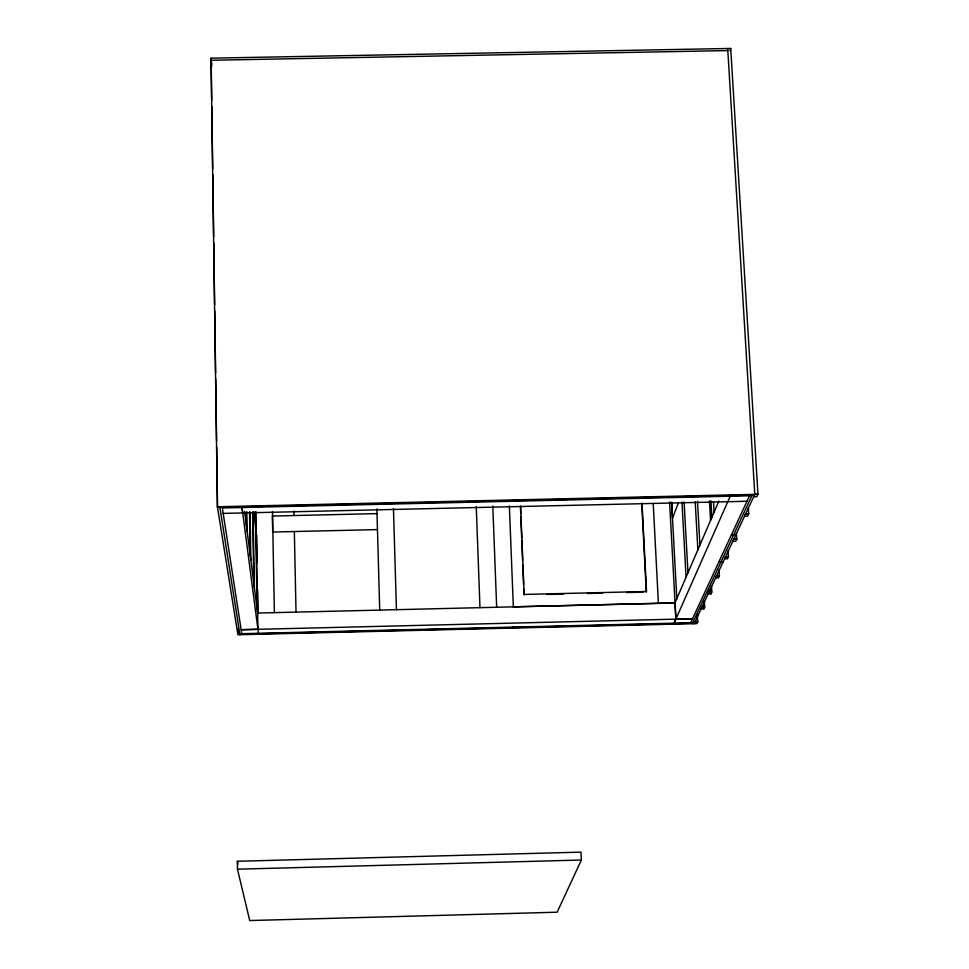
<?xml version="1.0" encoding="UTF-8"?>
<svg xmlns="http://www.w3.org/2000/svg" width="969" height="969" viewBox="0 0 969 969"><rect width="100%" height="100%" fill="white"/><g stroke="black" fill="none" stroke-linecap="round" stroke-linejoin="round"><path stroke-width="1.45" d="M512.662 628.057L512.88 627.1M512.819 628.045L513.098 627.161M730.057 50.763L730.723 48.45L211.036 58.164L217.419 506.763L237.902 634.756L696.893 623.588L697.704 621.856L697.292 614.285M678.361 502.887L672.498 518.173L671.65 502.172L676.822 598.818M657.152 624.545L657.563 623.576M718.889 501.046L674.993 602.912L675.902 619.143L674.085 623.176L730.214 496.225M727.695 48.511L754.803 494.347L694.204 623.661L695.015 621.892L697.704 621.856L695.015 621.892M701.12 608.907L701.968 607.115L704.705 607.054L703.857 608.847L701.12 608.907L701.968 607.078L704.705 607.054L704.366 600.974M711.476 585.966L711.815 592.047L710.931 593.912L708.145 593.973L708.848 589.055M716.551 576.022L719.398 575.986L716.551 576.022L715.643 577.996L718.477 577.936L719.398 575.986L719.059 569.905M744.58 516.198L745.645 513.933L748.722 513.861L747.644 516.126L744.58 516.198L745.633 513.897L748.722 513.861L748.359 507.78M690.691 622.764L749.521 495.777M733.763 539.2L736.755 539.152L733.763 539.2L732.77 541.356L735.75 541.283L736.755 539.152L736.404 533.083M581.364 860.024L557.127 912.204L249.723 920.55L237.466 869.193L237.344 861.271L581.025 852.139L581.364 860.024L237.466 869.193M692.217 623.709L752.162 495.062M694.216 623.648L695.015 621.928M708.145 593.973L709.017 592.107L711.815 592.047L709.017 592.071M728.446 556.751L725.515 556.824L728.446 556.751L727.477 558.798L724.558 558.859L725.515 556.8L728.446 556.727L728.094 550.707M217.419 506.763L757.964 494.287L730.723 48.45M754.5 495.038L217.528 507.417L216.668 446.915M222.349 507.962L751.847 495.728M223.185 513.4L746.978 501.264M377.014 513.618L272.398 516.053L272.713 532.042L377.462 529.595M731.438 534.803L735.895 534.731M718.828 562.032L723.128 561.959M546.661 594.481L563.268 594.082M587.42 593.5L602.512 593.137M626.664 592.556L643.271 592.156M513.34 606.848L675.03 602.936L257.621 613.05M239.755 633.75L692.678 622.716M239.767 634.223L692.447 623.2M727.828 50.582L211.06 60.26L211.727 66.28M237.344 861.271L238.023 864.166M219.89 507.356L239.9 634.707M222.24 507.308L241.765 633.702M258.457 633.302L242.008 507.514L242.686 512.952M244.588 511.462L257.645 613.05M253.805 511.777L255.695 527.887M211.036 58.164L211.69 64.184M713.487 501.615L714.092 512.177M710.931 500.767L711.876 517.337M709.453 500.925L710.556 520.401M710.761 590.896L710.931 593.912M703.688 605.831L703.857 608.847M697.486 501.324L699.933 545.111M695.209 501.809L697.874 549.871M684.102 502.063L687.978 572.885M681.97 502.051L686.064 577.33M669.603 502.015L675.902 619.155L692.544 618.743L241.148 629.717L257.936 629.317L255.864 511.62M653.239 503.916L658.399 603.348M642.059 504.05L646.517 591.502L524.144 594.433L520.607 506.872M641.757 503.202L646.287 592.083M520.414 506.012L520.716 513.558M520.837 516.574L521.697 537.686M521.819 540.714L522.606 560.324M522.8 564.854L523.587 584.464M523.769 588.982L524.011 595.027M509.355 505.842L513.34 606.873M492.809 506.157L496.661 607.284M476.263 506.545L479.97 607.684M393.45 508.459L396.442 609.695M376.88 508.846L379.715 610.107M293.91 511.051L294.007 515.544M294.346 531.533L296.017 612.129M272.459 511.547L274.384 612.65M256.724 535.058L257.185 562.674M257.657 589.891L258.033 611.076M255.416 511.814L257.124 608.932M253.079 511.995L254.387 587.65M252.594 512.274L253.817 583.241M250.063 512.129L250.886 560.433M249.53 511.886L250.281 555.709M246.792 511.608L247.131 531.218M246.247 512.54L246.477 526.143M237.805 628.711L237.877 633.241M211.157 61.229L211.727 100.546M211.811 106.602L212.695 168.618M212.78 174.662L213.665 236.678M213.749 242.722L214.633 304.738M214.718 310.795L215.602 372.799M215.699 378.855L216.584 440.871M754.815 494.311L753.7 496.734L756.85 496.661L757.964 494.287L754.815 494.311"/></g></svg>
